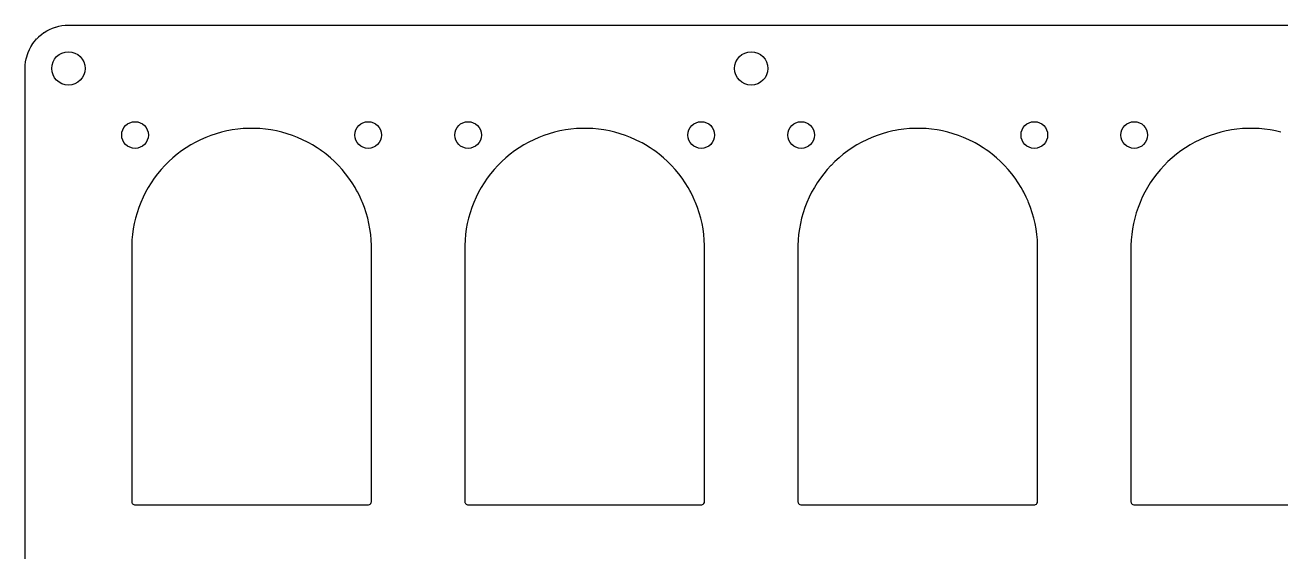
# Model space of a CAD drawing. Extents: x 216 to 569, y -426 to -74.
# Drawn here: x 216 to 404.5, y -152.6 to -73.5 of the extents above; entities that cross this region are included whole.
import ezdxf

# ---------------------------------------------------------------- set-up
doc = ezdxf.new("R2010")
doc.units = 0
doc.layers.add('BLACK', color=7, linetype='CONTINUOUS')

msp = doc.modelspace()

# ---------------------------------------------------------------- linework, layer by layer
at = {"layer": 'BLACK', "linetype": 'CONTINUOUS'}
for p, q in [((221.535894, -73.572576), (222.009695, -73.519191)), ((222.009695, -73.519191), (222.018915, -73.5185)), ((222.018915, -73.5185), (222.460526, -73.501977)), ((222.460526, -73.501977), (222.497676, -73.500587)), ((222.497676, -73.500587), (222.502312, -73.5005)), ((222.502312, -73.5005), (222.565892, -73.5005)), ((222.565892, -73.5005), (562.434108, -73.5005)), ((217.738805, -75.57594), (218.07594, -75.238805)), ((218.07594, -75.238805), (218.082724, -75.232511)), ((218.082724, -75.232511), (218.444116, -74.921508)), ((218.444116, -74.921508), (218.451345, -74.915742)), ((218.451345, -74.915742), (218.834975, -74.63261)), ((218.834975, -74.63261), (218.842618, -74.627399)), ((218.842618, -74.627399), (219.246334, -74.373728)), ((219.246334, -74.373728), (219.254352, -74.369099)), ((219.254352, -74.369099), (219.675866, -74.146323)), ((219.675866, -74.146323), (219.684209, -74.142304)), ((219.684209, -74.142304), (220.12123, -73.951633)), ((220.12123, -73.951633), (220.129832, -73.948258)), ((220.129832, -73.948258), (220.579874, -73.790782)), ((220.579874, -73.790782), (220.588704, -73.788058)), ((220.588704, -73.788058), (221.049251, -73.664654)), ((221.049251, -73.664654), (221.058291, -73.662592)), ((221.058291, -73.662592), (221.526756, -73.573953)), ((221.526756, -73.573953), (221.535894, -73.572576)), ((216.451633, -77.62123), (216.642304, -77.184209)), ((216.642304, -77.184209), (216.646326, -77.175861)), ((216.646326, -77.175861), (216.869099, -76.754352)), ((216.869099, -76.754352), (216.873732, -76.746328)), ((216.873732, -76.746328), (217.127399, -76.342618)), ((217.127399, -76.342618), (217.13261, -76.334975)), ((217.13261, -76.334975), (217.415742, -75.951345)), ((217.415742, -75.951345), (217.421508, -75.944116)), ((217.421508, -75.944116), (217.732511, -75.582724)), ((217.732511, -75.582724), (217.738805, -75.57594)), ((216.019191, -79.509695), (216.072576, -79.035894)), ((216.072576, -79.035894), (216.073953, -79.026756)), ((216.073953, -79.026756), (216.162592, -78.558289)), ((216.162592, -78.558289), (216.164655, -78.54925)), ((216.164655, -78.54925), (216.288058, -78.088704)), ((216.288058, -78.088704), (216.290782, -78.079874)), ((216.290782, -78.079874), (216.448258, -77.629832)), ((216.448258, -77.629832), (216.451633, -77.62123)), ((216.0005, -80.002311), (216.000587, -79.997675)), ((216.0005, -106.584118), (216.0005, -80.002311)), ((216.000587, -79.997675), (216.000738, -79.993634)), ((216.000738, -79.993634), (216.0185, -79.518915)), ((216.0185, -79.518915), (216.019191, -79.509695)), ((243.109649, -90.365275), (242.348767, -90.701238)), ((243.885283, -90.064793), (243.109649, -90.365275)), ((244.673911, -89.800472), (243.885283, -90.064793)), ((244.67394, -89.800463), (244.673911, -89.800472)), ((245.473927, -89.572847), (244.67394, -89.800463)), ((245.473934, -89.572845), (245.473927, -89.572847)), ((246.283593, -89.382415), (245.473934, -89.572845)), ((246.283607, -89.382412), (246.283593, -89.382415)), ((246.283613, -89.382411), (246.283607, -89.382412)), ((246.588625, -89.325394), (246.283613, -89.382411)), ((247.101223, -89.229573), (246.588625, -89.325394)), ((247.925001, -89.114661), (247.101223, -89.229573)), ((247.925022, -89.114659), (247.925001, -89.114661)), ((248.753239, -89.037913), (247.925022, -89.114659)), ((249.457134, -89.00537), (248.753239, -89.037913)), ((249.584115, -88.9995), (249.457134, -89.00537)), ((250.415885, -88.9995), (249.584115, -88.9995)), ((250.549681, -89.005685), (250.415885, -88.9995)), ((251.24676, -89.037913), (250.549681, -89.005685)), ((252.074977, -89.114659), (251.24676, -89.037913)), ((252.074998, -89.114661), (252.074977, -89.114659)), ((252.898776, -89.229573), (252.074998, -89.114661)), ((253.193203, -89.284611), (252.898776, -89.229573)), ((253.716387, -89.382411), (253.193203, -89.284611)), ((253.716396, -89.382413), (253.716387, -89.382411)), ((253.716406, -89.382415), (253.716396, -89.382413)), ((254.526065, -89.572845), (253.716406, -89.382415)), ((254.526072, -89.572847), (254.526065, -89.572845)), ((255.326059, -89.800463), (254.526072, -89.572847)), ((255.32607, -89.800466), (255.326059, -89.800463)), ((255.326079, -89.800469), (255.32607, -89.800466)), ((255.326087, -89.800471), (255.326079, -89.800469)), ((255.326088, -89.800472), (255.326087, -89.800471)), ((256.114716, -90.064793), (255.326088, -89.800472)), ((256.114721, -90.064795), (256.114716, -90.064793)), ((256.11473, -90.064798), (256.114721, -90.064795)), ((256.890332, -90.365268), (256.11473, -90.064798)), ((256.89035, -90.365275), (256.890332, -90.365268)), ((257.651232, -90.701238), (256.89035, -90.365275)), ((293.109649, -90.365275), (292.348767, -90.701238)), ((293.885283, -90.064793), (293.109649, -90.365275)), ((294.673911, -89.800472), (293.885283, -90.064793)), ((294.67394, -89.800463), (294.673911, -89.800472)), ((295.473927, -89.572847), (294.67394, -89.800463)), ((295.473934, -89.572845), (295.473927, -89.572847)), ((296.283593, -89.382415), (295.473934, -89.572845)), ((296.283607, -89.382412), (296.283593, -89.382415)), ((296.283613, -89.382411), (296.283607, -89.382412)), ((296.588625, -89.325394), (296.283613, -89.382411)), ((297.101223, -89.229573), (296.588625, -89.325394)), ((297.925001, -89.114661), (297.101223, -89.229573)), ((297.925022, -89.114659), (297.925001, -89.114661)), ((298.753239, -89.037913), (297.925022, -89.114659)), ((299.457134, -89.00537), (298.753239, -89.037913)), ((299.584115, -88.9995), (299.457134, -89.00537)), ((300.415885, -88.9995), (299.584115, -88.9995)), ((300.549681, -89.005685), (300.415885, -88.9995)), ((301.24676, -89.037913), (300.549681, -89.005685)), ((302.074977, -89.114659), (301.24676, -89.037913)), ((302.074998, -89.114661), (302.074977, -89.114659)), ((302.898776, -89.229573), (302.074998, -89.114661)), ((303.193203, -89.284611), (302.898776, -89.229573)), ((303.716387, -89.382411), (303.193203, -89.284611)), ((303.716396, -89.382413), (303.716387, -89.382411)), ((303.716406, -89.382415), (303.716396, -89.382413)), ((304.526065, -89.572845), (303.716406, -89.382415)), ((304.526072, -89.572847), (304.526065, -89.572845)), ((305.326059, -89.800463), (304.526072, -89.572847)), ((305.32607, -89.800466), (305.326059, -89.800463)), ((305.326079, -89.800469), (305.32607, -89.800466)), ((305.326087, -89.800471), (305.326079, -89.800469)), ((305.326088, -89.800472), (305.326087, -89.800471)), ((306.114716, -90.064793), (305.326088, -89.800472)), ((306.114721, -90.064795), (306.114716, -90.064793)), ((306.11473, -90.064798), (306.114721, -90.064795)), ((306.890332, -90.365268), (306.11473, -90.064798)), ((306.89035, -90.365275), (306.890332, -90.365268)), ((307.651232, -90.701238), (306.89035, -90.365275)), ((343.109649, -90.365275), (342.348767, -90.701238)), ((343.885283, -90.064793), (343.109649, -90.365275)), ((344.673911, -89.800472), (343.885283, -90.064793)), ((344.67394, -89.800463), (344.673911, -89.800472)), ((345.473927, -89.572847), (344.67394, -89.800463)), ((345.473934, -89.572845), (345.473927, -89.572847)), ((346.283593, -89.382415), (345.473934, -89.572845)), ((346.283607, -89.382412), (346.283593, -89.382415)), ((346.283613, -89.382411), (346.283607, -89.382412)), ((346.588625, -89.325394), (346.283613, -89.382411)), ((347.101223, -89.229573), (346.588625, -89.325394)), ((347.925001, -89.114661), (347.101223, -89.229573)), ((347.925022, -89.114659), (347.925001, -89.114661)), ((348.753239, -89.037913), (347.925022, -89.114659)), ((349.457134, -89.00537), (348.753239, -89.037913)), ((349.584115, -88.9995), (349.457134, -89.00537)), ((350.415885, -88.9995), (349.584115, -88.9995)), ((350.549681, -89.005685), (350.415885, -88.9995)), ((351.24676, -89.037913), (350.549681, -89.005685)), ((352.074977, -89.114659), (351.24676, -89.037913)), ((352.074998, -89.114661), (352.074977, -89.114659)), ((352.898776, -89.229573), (352.074998, -89.114661)), ((353.193203, -89.284611), (352.898776, -89.229573)), ((353.716387, -89.382411), (353.193203, -89.284611)), ((353.716396, -89.382413), (353.716387, -89.382411)), ((353.716406, -89.382415), (353.716396, -89.382413)), ((354.526065, -89.572845), (353.716406, -89.382415)), ((354.526072, -89.572847), (354.526065, -89.572845)), ((355.326059, -89.800463), (354.526072, -89.572847)), ((355.32607, -89.800466), (355.326059, -89.800463)), ((355.326079, -89.800469), (355.32607, -89.800466)), ((355.326087, -89.800471), (355.326079, -89.800469)), ((355.326088, -89.800472), (355.326087, -89.800471)), ((356.114716, -90.064793), (355.326088, -89.800472)), ((356.114721, -90.064795), (356.114716, -90.064793)), ((356.11473, -90.064798), (356.114721, -90.064795)), ((356.890332, -90.365268), (356.11473, -90.064798)), ((356.89035, -90.365275), (356.890332, -90.365268)), ((357.651232, -90.701238), (356.89035, -90.365275)), ((393.109649, -90.365275), (392.348767, -90.701238)), ((393.885283, -90.064793), (393.109649, -90.365275)), ((394.673911, -89.800472), (393.885283, -90.064793)), ((394.67394, -89.800463), (394.673911, -89.800472)), ((395.473927, -89.572847), (394.67394, -89.800463)), ((395.473934, -89.572845), (395.473927, -89.572847)), ((396.283593, -89.382415), (395.473934, -89.572845)), ((396.283607, -89.382412), (396.283593, -89.382415)), ((396.283613, -89.382411), (396.283607, -89.382412)), ((396.588625, -89.325394), (396.283613, -89.382411)), ((397.101223, -89.229573), (396.588625, -89.325394)), ((397.925001, -89.114661), (397.101223, -89.229573)), ((397.925022, -89.114659), (397.925001, -89.114661)), ((398.753239, -89.037913), (397.925022, -89.114659)), ((399.457134, -89.00537), (398.753239, -89.037913)), ((399.584115, -88.9995), (399.457134, -89.00537)), ((400.415885, -88.9995), (399.584115, -88.9995)), ((400.549681, -89.005685), (400.415885, -88.9995)), ((401.24676, -89.037913), (400.549681, -89.005685)), ((402.074977, -89.114659), (401.24676, -89.037913)), ((402.074998, -89.114661), (402.074977, -89.114659)), ((402.898776, -89.229573), (402.074998, -89.114661)), ((403.193203, -89.284611), (402.898776, -89.229573)), ((403.716387, -89.382411), (403.193203, -89.284611)), ((403.716396, -89.382413), (403.716387, -89.382411)), ((403.716406, -89.382415), (403.716396, -89.382413)), ((404.526065, -89.572845), (403.716406, -89.382415)), ((240.170368, -91.914599), (239.484155, -92.384665)), ((240.877538, -91.476738), (240.170368, -91.914599)), ((240.87756, -91.476725), (240.877538, -91.476738)), ((241.604186, -91.071997), (240.87756, -91.476725)), ((241.604223, -91.071977), (241.604186, -91.071997)), ((242.348767, -90.701238), (241.604223, -91.071977)), ((258.395776, -91.071977), (257.651232, -90.701238)), ((258.395813, -91.071997), (258.395776, -91.071977)), ((258.606051, -91.189099), (258.395813, -91.071997)), ((259.12245, -91.476731), (258.606051, -91.189099)), ((259.829635, -91.914601), (259.12245, -91.476731)), ((260.287106, -92.227976), (259.829635, -91.914601)), ((260.515844, -92.384665), (260.287106, -92.227976)), ((290.170368, -91.914599), (289.484155, -92.384665)), ((290.877538, -91.476738), (290.170368, -91.914599)), ((290.87756, -91.476725), (290.877538, -91.476738)), ((291.604186, -91.071997), (290.87756, -91.476725)), ((291.604223, -91.071977), (291.604186, -91.071997)), ((292.348767, -90.701238), (291.604223, -91.071977)), ((308.395776, -91.071977), (307.651232, -90.701238)), ((308.395813, -91.071997), (308.395776, -91.071977)), ((308.606051, -91.189099), (308.395813, -91.071997)), ((309.12245, -91.476731), (308.606051, -91.189099)), ((309.829635, -91.914601), (309.12245, -91.476731)), ((310.287106, -92.227976), (309.829635, -91.914601)), ((310.515844, -92.384665), (310.287106, -92.227976)), ((340.170368, -91.914599), (339.484155, -92.384665)), ((340.877538, -91.476738), (340.170368, -91.914599)), ((340.87756, -91.476725), (340.877538, -91.476738)), ((341.604186, -91.071997), (340.87756, -91.476725)), ((341.604223, -91.071977), (341.604186, -91.071997)), ((342.348767, -90.701238), (341.604223, -91.071977)), ((358.395776, -91.071977), (357.651232, -90.701238)), ((358.395813, -91.071997), (358.395776, -91.071977)), ((358.606051, -91.189099), (358.395813, -91.071997)), ((359.12245, -91.476731), (358.606051, -91.189099)), ((359.829635, -91.914601), (359.12245, -91.476731)), ((360.287106, -92.227976), (359.829635, -91.914601)), ((360.515844, -92.384665), (360.287106, -92.227976)), ((390.170368, -91.914599), (389.484155, -92.384665)), ((390.877538, -91.476738), (390.170368, -91.914599)), ((390.87756, -91.476725), (390.877538, -91.476738)), ((391.604186, -91.071997), (390.87756, -91.476725)), ((391.604223, -91.071977), (391.604186, -91.071997)), ((392.348767, -90.701238), (391.604223, -91.071977)), ((237.565778, -93.977669), (236.977669, -94.565778)), ((237.565829, -93.97762), (237.565778, -93.977669)), ((238.180471, -93.4173), (237.565829, -93.97762)), ((238.180486, -93.417288), (238.180471, -93.4173)), ((238.820374, -92.885931), (238.180486, -93.417288)), ((238.820416, -92.885898), (238.820374, -92.885931)), ((239.484155, -92.384665), (238.820416, -92.885898)), ((260.932237, -92.699111), (260.515844, -92.384665)), ((261.179608, -92.885917), (260.932237, -92.699111)), ((261.819516, -93.41729), (261.179608, -92.885917)), ((261.819528, -93.4173), (261.819516, -93.41729)), ((262.43417, -93.97762), (261.819528, -93.4173)), ((262.434185, -93.977634), (262.43417, -93.97762)), ((262.434201, -93.977649), (262.434185, -93.977634)), ((263.022351, -94.565799), (262.434201, -93.977649)), ((287.565778, -93.977669), (286.977669, -94.565778)), ((287.565829, -93.97762), (287.565778, -93.977669)), ((288.180471, -93.4173), (287.565829, -93.97762)), ((288.180486, -93.417288), (288.180471, -93.4173)), ((288.820374, -92.885931), (288.180486, -93.417288)), ((288.820416, -92.885898), (288.820374, -92.885931)), ((289.484155, -92.384665), (288.820416, -92.885898)), ((310.932237, -92.699111), (310.515844, -92.384665)), ((311.179608, -92.885917), (310.932237, -92.699111)), ((311.819516, -93.41729), (311.179608, -92.885917)), ((311.819528, -93.4173), (311.819516, -93.41729)), ((312.43417, -93.97762), (311.819528, -93.4173)), ((312.434185, -93.977634), (312.43417, -93.97762)), ((312.434201, -93.977649), (312.434185, -93.977634)), ((313.022351, -94.565799), (312.434201, -93.977649)), ((337.565778, -93.977669), (336.977669, -94.565778)), ((337.565829, -93.97762), (337.565778, -93.977669)), ((338.180471, -93.4173), (337.565829, -93.97762)), ((338.180486, -93.417288), (338.180471, -93.4173)), ((338.820374, -92.885931), (338.180486, -93.417288)), ((338.820416, -92.885898), (338.820374, -92.885931)), ((339.484155, -92.384665), (338.820416, -92.885898)), ((360.932237, -92.699111), (360.515844, -92.384665)), ((361.179608, -92.885917), (360.932237, -92.699111)), ((361.819516, -93.41729), (361.179608, -92.885917)), ((361.819528, -93.4173), (361.819516, -93.41729)), ((362.43417, -93.97762), (361.819528, -93.4173)), ((362.434185, -93.977634), (362.43417, -93.97762)), ((362.434201, -93.977649), (362.434185, -93.977634)), ((363.022351, -94.565799), (362.434201, -93.977649)), ((387.565778, -93.977669), (386.977669, -94.565778)), ((387.565829, -93.97762), (387.565778, -93.977669)), ((388.180471, -93.4173), (387.565829, -93.97762)), ((388.180486, -93.417288), (388.180471, -93.4173)), ((388.820374, -92.885931), (388.180486, -93.417288)), ((388.820416, -92.885898), (388.820374, -92.885931)), ((389.484155, -92.384665), (388.820416, -92.885898)), ((235.885898, -95.820416), (235.384665, -96.484155)), ((235.885931, -95.820374), (235.885898, -95.820416)), ((236.417288, -95.180486), (235.885931, -95.820374)), ((236.4173, -95.180471), (236.417288, -95.180486)), ((236.97762, -94.565829), (236.4173, -95.180471)), ((236.977669, -94.565778), (236.97762, -94.565829)), ((263.022366, -94.565815), (263.022351, -94.565799)), ((263.022379, -94.565829), (263.022366, -94.565815)), ((263.582699, -95.180471), (263.022379, -94.565829)), ((263.582705, -95.180478), (263.582699, -95.180471)), ((263.58271, -95.180484), (263.582705, -95.180478)), ((264.114083, -95.820392), (263.58271, -95.180484)), ((264.615336, -96.484158), (264.114083, -95.820392)), ((285.885898, -95.820416), (285.384665, -96.484155)), ((285.885931, -95.820374), (285.885898, -95.820416)), ((286.417288, -95.180486), (285.885931, -95.820374)), ((286.4173, -95.180471), (286.417288, -95.180486)), ((286.97762, -94.565829), (286.4173, -95.180471)), ((286.977669, -94.565778), (286.97762, -94.565829)), ((313.022366, -94.565815), (313.022351, -94.565799)), ((313.022379, -94.565829), (313.022366, -94.565815)), ((313.582699, -95.180471), (313.022379, -94.565829)), ((313.582705, -95.180478), (313.582699, -95.180471)), ((313.58271, -95.180484), (313.582705, -95.180478)), ((314.114083, -95.820392), (313.58271, -95.180484)), ((314.615336, -96.484158), (314.114083, -95.820392)), ((335.885898, -95.820416), (335.384665, -96.484155)), ((335.885931, -95.820374), (335.885898, -95.820416)), ((336.417288, -95.180486), (335.885931, -95.820374)), ((336.4173, -95.180471), (336.417288, -95.180486)), ((336.97762, -94.565829), (336.4173, -95.180471)), ((336.977669, -94.565778), (336.97762, -94.565829)), ((363.022366, -94.565815), (363.022351, -94.565799)), ((363.022379, -94.565829), (363.022366, -94.565815)), ((363.582699, -95.180471), (363.022379, -94.565829)), ((363.582705, -95.180478), (363.582699, -95.180471)), ((363.58271, -95.180484), (363.582705, -95.180478)), ((364.114083, -95.820392), (363.58271, -95.180484)), ((364.615336, -96.484158), (364.114083, -95.820392)), ((385.885898, -95.820416), (385.384665, -96.484155)), ((385.885931, -95.820374), (385.885898, -95.820416)), ((386.417288, -95.180486), (385.885931, -95.820374)), ((386.4173, -95.180471), (386.417288, -95.180486)), ((386.97762, -94.565829), (386.4173, -95.180471)), ((386.977669, -94.565778), (386.97762, -94.565829)), ((234.476725, -97.87756), (234.071997, -98.604186)), ((234.476738, -97.877538), (234.476725, -97.87756)), ((234.914599, -97.170368), (234.476738, -97.877538)), ((235.384665, -96.484155), (234.914599, -97.170368)), ((265.085399, -97.170365), (264.615336, -96.484158)), ((265.523269, -97.87755), (265.085399, -97.170365)), ((265.763794, -98.309376), (265.523269, -97.87755)), ((284.476725, -97.87756), (284.071997, -98.604186)), ((284.476738, -97.877538), (284.476725, -97.87756)), ((284.914599, -97.170368), (284.476738, -97.877538)), ((285.384665, -96.484155), (284.914599, -97.170368)), ((315.085399, -97.170365), (314.615336, -96.484158)), ((315.523269, -97.87755), (315.085399, -97.170365)), ((315.763794, -98.309376), (315.523269, -97.87755)), ((334.476725, -97.87756), (334.071997, -98.604186)), ((334.476738, -97.877538), (334.476725, -97.87756)), ((334.914599, -97.170368), (334.476738, -97.877538)), ((335.384665, -96.484155), (334.914599, -97.170368)), ((365.085399, -97.170365), (364.615336, -96.484158)), ((365.523269, -97.87755), (365.085399, -97.170365)), ((365.763794, -98.309376), (365.523269, -97.87755)), ((384.476725, -97.87756), (384.071997, -98.604186)), ((384.476738, -97.877538), (384.476725, -97.87756)), ((384.914599, -97.170368), (384.476738, -97.877538)), ((385.384665, -96.484155), (384.914599, -97.170368)), ((233.701238, -99.348767), (233.365275, -100.109649)), ((234.071977, -98.604223), (233.701238, -99.348767)), ((234.071997, -98.604186), (234.071977, -98.604223)), ((265.928002, -98.604186), (265.763794, -98.309376)), ((265.928022, -98.604223), (265.928002, -98.604186)), ((266.298761, -99.348767), (265.928022, -98.604223)), ((266.559, -99.938152), (266.298761, -99.348767)), ((283.701238, -99.348767), (283.365275, -100.109649)), ((284.071977, -98.604223), (283.701238, -99.348767)), ((284.071997, -98.604186), (284.071977, -98.604223)), ((315.928002, -98.604186), (315.763794, -98.309376)), ((315.928022, -98.604223), (315.928002, -98.604186)), ((316.298761, -99.348767), (315.928022, -98.604223)), ((316.559, -99.938152), (316.298761, -99.348767)), ((333.701238, -99.348767), (333.365275, -100.109649)), ((334.071977, -98.604223), (333.701238, -99.348767)), ((334.071997, -98.604186), (334.071977, -98.604223)), ((365.928002, -98.604186), (365.763794, -98.309376)), ((365.928022, -98.604223), (365.928002, -98.604186)), ((366.298761, -99.348767), (365.928022, -98.604223)), ((366.559, -99.938152), (366.298761, -99.348767)), ((383.701238, -99.348767), (383.365275, -100.109649)), ((384.071977, -98.604223), (383.701238, -99.348767)), ((384.071997, -98.604186), (384.071977, -98.604223)), ((232.800463, -101.67394), (232.572847, -102.473927)), ((232.800472, -101.673911), (232.800463, -101.67394)), ((233.064793, -100.885283), (232.800472, -101.673911)), ((233.365275, -100.109649), (233.064793, -100.885283)), ((266.634732, -100.109668), (266.559, -99.938152)), ((266.935202, -100.88527), (266.634732, -100.109668)), ((267.199531, -101.673921), (266.935202, -100.88527)), ((267.427155, -102.473938), (267.199531, -101.673921)), ((282.800463, -101.67394), (282.572847, -102.473927)), ((282.800472, -101.673911), (282.800463, -101.67394)), ((283.064793, -100.885283), (282.800472, -101.673911)), ((283.365275, -100.109649), (283.064793, -100.885283)), ((316.634732, -100.109668), (316.559, -99.938152)), ((316.935202, -100.88527), (316.634732, -100.109668)), ((317.199531, -101.673921), (316.935202, -100.88527)), ((317.427155, -102.473938), (317.199531, -101.673921)), ((332.800463, -101.67394), (332.572847, -102.473927)), ((332.800472, -101.673911), (332.800463, -101.67394)), ((333.064793, -100.885283), (332.800472, -101.673911)), ((333.365275, -100.109649), (333.064793, -100.885283)), ((366.634732, -100.109668), (366.559, -99.938152)), ((366.935202, -100.88527), (366.634732, -100.109668)), ((367.199531, -101.673921), (366.935202, -100.88527)), ((367.427155, -102.473938), (367.199531, -101.673921)), ((382.800463, -101.67394), (382.572847, -102.473927)), ((382.800472, -101.673911), (382.800463, -101.67394)), ((383.064793, -100.885283), (382.800472, -101.673911)), ((383.365275, -100.109649), (383.064793, -100.885283)), ((232.382415, -103.283593), (232.229573, -104.101223)), ((232.572845, -102.473934), (232.382415, -103.283593)), ((232.572847, -102.473927), (232.572845, -102.473934)), ((267.617589, -103.283613), (267.427155, -102.473938)), ((267.770426, -104.10122), (267.617589, -103.283613)), ((282.382415, -103.283593), (282.229573, -104.101223)), ((282.572845, -102.473934), (282.382415, -103.283593)), ((282.572847, -102.473927), (282.572845, -102.473934)), ((317.617589, -103.283613), (317.427155, -102.473938)), ((317.770426, -104.10122), (317.617589, -103.283613)), ((332.382415, -103.283593), (332.229573, -104.101223)), ((332.572845, -102.473934), (332.382415, -103.283593)), ((332.572847, -102.473927), (332.572845, -102.473934)), ((367.617589, -103.283613), (367.427155, -102.473938)), ((367.770426, -104.10122), (367.617589, -103.283613)), ((382.382415, -103.283593), (382.229573, -104.101223)), ((382.572845, -102.473934), (382.382415, -103.283593)), ((382.572847, -102.473927), (382.572845, -102.473934)), ((232.114659, -104.925022), (232.037913, -105.753239)), ((232.114661, -104.925001), (232.114659, -104.925022)), ((232.229573, -104.101223), (232.114661, -104.925001)), ((267.88534, -104.925013), (267.770426, -104.10122)), ((267.962086, -105.753234), (267.88534, -104.925013)), ((282.114659, -104.925022), (282.037913, -105.753239)), ((282.114661, -104.925001), (282.114659, -104.925022)), ((282.229573, -104.101223), (282.114661, -104.925001)), ((317.88534, -104.925013), (317.770426, -104.10122)), ((317.962086, -105.753234), (317.88534, -104.925013)), ((332.114659, -104.925022), (332.037913, -105.753239)), ((332.114661, -104.925001), (332.114659, -104.925022)), ((332.229573, -104.101223), (332.114661, -104.925001)), ((367.88534, -104.925013), (367.770426, -104.10122)), ((367.962086, -105.753234), (367.88534, -104.925013)), ((382.114659, -104.925022), (382.037913, -105.753239)), ((382.114661, -104.925001), (382.114659, -104.925022)), ((382.229573, -104.101223), (382.114661, -104.925001)), ((216.0005, -154.934108), (216.0005, -106.584118)), ((232.037913, -105.753239), (231.9995, -106.584118)), ((231.9995, -106.584118), (231.9995, -145.065891)), ((268.0005, -106.584115), (267.962086, -105.753234)), ((268.0005, -106.584118), (268.0005, -106.584115)), ((268.0005, -106.934108), (268.0005, -106.584118)), ((268.0005, -145.065892), (268.0005, -106.934108)), ((282.037913, -105.753239), (281.9995, -106.584118)), ((281.9995, -106.584118), (281.9995, -145.065891)), ((318.0005, -106.584115), (317.962086, -105.753234)), ((318.0005, -106.584118), (318.0005, -106.584115)), ((318.0005, -106.934108), (318.0005, -106.584118)), ((318.0005, -145.065892), (318.0005, -106.934108)), ((332.037913, -105.753239), (331.9995, -106.584118)), ((331.9995, -106.584118), (331.9995, -145.065891)), ((368.0005, -106.584115), (367.962086, -105.753234)), ((368.0005, -106.584118), (368.0005, -106.584115)), ((368.0005, -106.934108), (368.0005, -106.584118)), ((368.0005, -145.065892), (368.0005, -106.934108)), ((382.037913, -105.753239), (381.9995, -106.584118)), ((381.9995, -106.584118), (381.9995, -145.065891)), ((231.9995, -145.065891), (232.033608, -145.193187)), ((267.966392, -145.193186), (268.0005, -145.065892)), ((281.9995, -145.065891), (282.033608, -145.193187)), ((317.966392, -145.193186), (318.0005, -145.065892)), ((331.9995, -145.065891), (332.033608, -145.193187)), ((367.966392, -145.193186), (368.0005, -145.065892)), ((381.9995, -145.065891), (382.033608, -145.193187)), ((232.033608, -145.193187), (232.035742, -145.196883)), ((232.035742, -145.196883), (232.0995, -145.307314)), ((232.0995, -145.307314), (232.192686, -145.4005)), ((232.192686, -145.4005), (232.306814, -145.466392)), ((232.306814, -145.466392), (232.434108, -145.5005)), ((232.434108, -145.5005), (232.43411, -145.5005)), ((232.43411, -145.5005), (267.56589, -145.5005)), ((267.56589, -145.5005), (267.565892, -145.5005)), ((267.565892, -145.5005), (267.693186, -145.466392)), ((267.693186, -145.466392), (267.807314, -145.4005)), ((267.807314, -145.4005), (267.9005, -145.307314)), ((267.9005, -145.307314), (267.966392, -145.193186)), ((282.033608, -145.193187), (282.035742, -145.196883)), ((282.035742, -145.196883), (282.0995, -145.307314)), ((282.0995, -145.307314), (282.192686, -145.4005)), ((282.192686, -145.4005), (282.306814, -145.466392)), ((282.306814, -145.466392), (282.434108, -145.5005)), ((282.434108, -145.5005), (282.43411, -145.5005)), ((282.43411, -145.5005), (317.56589, -145.5005)), ((317.56589, -145.5005), (317.565892, -145.5005)), ((317.565892, -145.5005), (317.693186, -145.466392)), ((317.693186, -145.466392), (317.807314, -145.4005)), ((317.807314, -145.4005), (317.9005, -145.307314)), ((317.9005, -145.307314), (317.966392, -145.193186)), ((332.033608, -145.193187), (332.035742, -145.196883)), ((332.035742, -145.196883), (332.0995, -145.307314)), ((332.0995, -145.307314), (332.192686, -145.4005)), ((332.192686, -145.4005), (332.306814, -145.466392)), ((332.306814, -145.466392), (332.434108, -145.5005)), ((332.434108, -145.5005), (332.43411, -145.5005)), ((332.43411, -145.5005), (367.56589, -145.5005)), ((367.56589, -145.5005), (367.565892, -145.5005)), ((367.565892, -145.5005), (367.693186, -145.466392)), ((367.693186, -145.466392), (367.807314, -145.4005)), ((367.807314, -145.4005), (367.9005, -145.307314)), ((367.9005, -145.307314), (367.966392, -145.193186)), ((382.033608, -145.193187), (382.035742, -145.196883)), ((382.035742, -145.196883), (382.0995, -145.307314)), ((382.0995, -145.307314), (382.192686, -145.4005)), ((382.192686, -145.4005), (382.306814, -145.466392)), ((382.306814, -145.466392), (382.434108, -145.5005)), ((382.434108, -145.5005), (382.43411, -145.5005)), ((382.43411, -145.5005), (417.56589, -145.5005))]:
    msp.add_line(p, q, dxfattribs=at)
at = {"layer": 'BLACK'}
for centre, radius in [((222.5, -80), 2.5), ((325, -80), 2.5), ((232.5, -90), 2), ((267.5, -90), 2), ((282.5, -90), 2), ((317.5, -90), 2), ((332.5, -90), 2), ((367.5, -90), 2), ((382.5, -90), 2)]:
    msp.add_circle(centre, radius, dxfattribs=at)
at = {"layer": 'WHITE'}
for centre, radius in [((222.5, -80), 2.5), ((325, -80), 2.5), ((232.5, -90), 2), ((267.5, -90), 2), ((282.5, -90), 2), ((317.5, -90), 2), ((332.5, -90), 2), ((367.5, -90), 2), ((382.5, -90), 2)]:
    msp.add_circle(centre, radius, dxfattribs=at)

doc.saveas('drawing.dxf')
